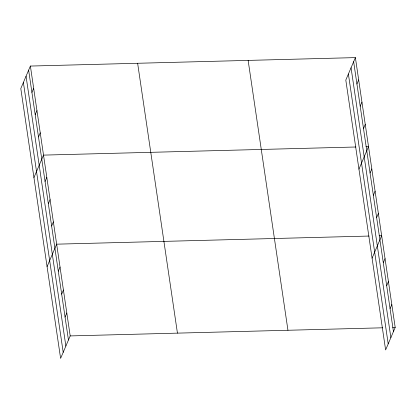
<?xml version="1.0" encoding="UTF-8"?>
<svg xmlns="http://www.w3.org/2000/svg" width="416" height="416" viewBox="0 0 416 416"><rect width="100%" height="100%" fill="white"/><g stroke="black" fill="none" stroke-linecap="round" stroke-linejoin="round"><path stroke-width="0.62" d="M30.384 66.061L20.8 88.53L60.611 358.389L70.195 335.92L30.384 66.061L355.389 57.611L395.2 327.47L385.616 349.939L345.805 80.08L355.389 57.611M31.923 92.42L33.665 88.327M35.204 114.681L36.951 110.588M38.49 136.947L40.238 132.85M33.94 177.58L43.519 155.116L355.909 146.994M45.058 181.47L46.805 177.377M48.344 203.736L50.092 199.644M51.631 225.997L53.373 221.905M47.076 266.635L56.659 244.171L369.044 236.049M58.297 271.201L60.044 267.108M61.682 294.138L63.43 290.046M65.068 317.075L66.81 312.983M356.923 83.97L358.67 79.877M360.209 106.231L361.956 102.138M363.496 128.497L365.243 124.405M358.94 169.13L368.524 146.666L366.002 146.734M370.063 173.025L371.81 168.927M373.35 195.286L375.097 191.194M376.631 217.547L378.378 213.455M372.081 258.185L381.664 235.721L379.142 235.784M383.302 262.751L385.05 258.658M386.688 285.688L388.43 281.596M390.068 308.625L391.815 304.533M70.195 335.92L382.58 327.803M392.678 327.538L395.2 327.47M353.642 61.703L393.453 331.568M351.057 67.766L390.868 337.631M348.39 74.017L388.206 343.876M248.134 60.398L287.95 330.262M137.634 63.274L177.445 333.133M28.636 70.153L68.453 340.018M26.052 76.216L65.863 346.081M23.384 82.467L63.201 352.326"/></g></svg>
